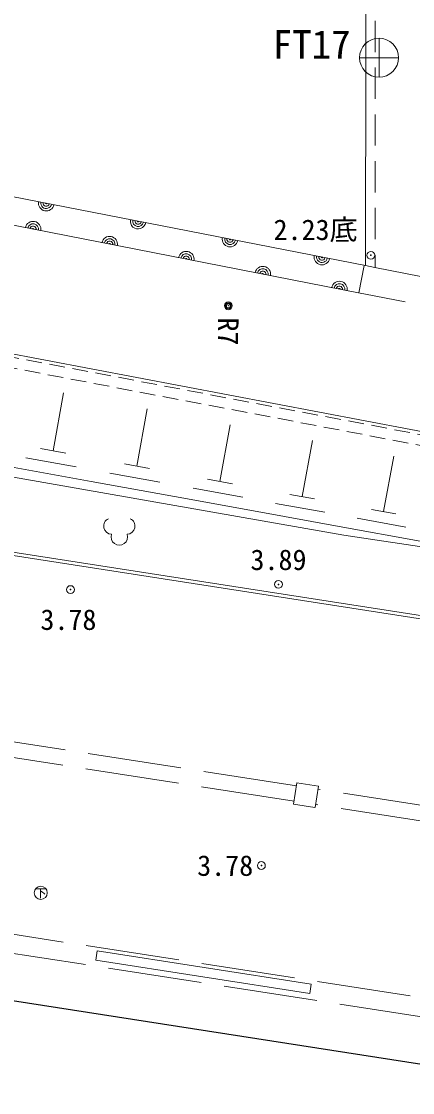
# Model space of a CAD drawing. Units: millimetres, scale not verified. Extents: x -75890393 to -75489893, y -146986278 to -146709278.
# Drawn here: x -75680944 to -75668415, y -146957932 to -146923597 of the extents above; entities that cross this region are included whole.
import ezdxf
from ezdxf.enums import TextEntityAlignment as Align

# ---------------------------------------------------------------- set-up
doc = ezdxf.new("R2010")
doc.units = ezdxf.units.MM
doc.header["$LTSCALE"] = 500
doc.header["$PDMODE"] = 32
doc.header["$PDSIZE"] = 250
for name, pattern in [('DASHED', [7.5, 6, -1.5]), ('USER3', [3, 2, -1]), ('USER4', [4, 3, -1]), ('USER7', [1.5, 1, -0.5])]:
    doc.linetypes.add(name, pattern=pattern)
for name, color, linetype, lineweight in [('S-SUV', 171, 'Continuous', 13), ('S-SUV-BMK', 1, 'Continuous', 13), ('S-SUV-SRVR', 4, 'Continuous', 13)]:
    doc.layers.add(name, color=color, linetype=linetype, lineweight=lineweight)
doc.styles.add('ＭＳ ゴシック', font='')
doc.styles.get('ＭＳ ゴシック').set_extended_font_data('MS Gothic')

msp = doc.modelspace()

# ---------------------------------------------------------------- linework, layer by layer
at = {"layer": 'S-SUV', "linetype": 'USER3'}
for p, q in [((-75669540.9, -146856077.1), (-75669616.9, -146931484.6)), ((-75669618.4, -146931484.1), (-75669918.9, -146931425.1)), ((-75669917.9, -146932342.1), (-75670091.9, -146932308.6))]:
    msp.add_line(p, q, dxfattribs=at)
at = {"layer": 'S-SUV'}
for p, q in [((-75708046.4, -146923959.1), (-75669918.9, -146931425.1)), ((-75670091.9, -146932308.6), (-75708226.9, -146924841.1))]:
    msp.add_line(p, q, dxfattribs=at)
at = {"layer": 'S-SUV', "color": 7}
for p, q in [((-75669966.6, -146931415.8), (-75670139, -146932298.9)), ((-75679931.3, -146937359), (-75679595.8, -146935505.8)), ((-75677245.2, -146937853.3), (-75676913.3, -146936019.7)), ((-75674585, -146938342.9), (-75674256.5, -146936528.7)), ((-75671950.3, -146938827.8), (-75671625.3, -146937032.8)), ((-75679526.2, -146937432.3), (-75680336.4, -146937285.6)), ((-75678715.2, -146938344.7), (-75681415.7, -146937855.8)), ((-75679188.2, -146937876.2), (-75680808.5, -146937582.9)), ((-75676844, -146937925.9), (-75677646.4, -146937780.7)), ((-75669340.9, -146939308), (-75669019.4, -146937532.1)), ((-75676509.2, -146938365.3), (-75678113.9, -146938074.8)), ((-75676040.7, -146938828.8), (-75678715.2, -146938344.7)), ((-75674187.6, -146938414.8), (-75674982.3, -146938271)), ((-75673391.9, -146939308.4), (-75676040.7, -146938828.8)), ((-75673856, -146938849.6), (-75675445.3, -146938561.9)), ((-75671556.8, -146938899), (-75672343.8, -146938756.6)), ((-75671228.3, -146939329.3), (-75672802.3, -146939044.3)), ((-75668951.2, -146939378.6), (-75669730.6, -146939237.5)), ((-75670768.6, -146939783.3), (-75673391.9, -146939308.4)), ((-75668625.8, -146939804.4), (-75670184.7, -146939522.1)), ((-75668170.5, -146940253.6), (-75670768.6, -146939783.3)), ((-75672119.5, -146947998.6), (-75672226.7, -146948688.4)), ((-75671432.6, -146948105.4), (-75672119.5, -146947998.6)), ((-75671432.6, -146948105.4), (-75671539.9, -146948795.2)), ((-75671545.7, -146948794.3), (-75672226.7, -146948688.4)), ((-75680487.5, -146951404), (-75680159.4, -146951404)), ((-75680335, -146951404), (-75680335, -146951698)), ((-75678517.7, -146953389.2), (-75678564.8, -146953691.5)), ((-75671657.9, -146954456.4), (-75678517.7, -146953389.2)), ((-75671704.9, -146954758.7), (-75678564.8, -146953691.5)), ((-75671657.9, -146954456.4), (-75671704.9, -146954758.7))]:
    msp.add_line(p, q, dxfattribs=at)
at = {"layer": 'S-SUV', "linetype": 'USER4'}
for p, q in [((-75669618.4, -146931484.1), (-75664711.9, -146932442.6)), ((-75664723.4, -146933356.1), (-75669917.9, -146932342.1))]:
    msp.add_line(p, q, dxfattribs=at)
at = {"layer": 'S-SUV', "color": 7, "linetype": 'DASHED'}
for p, q in [((-75672135, -146948098.4), (-75682064.8, -146946554.7)), ((-75615898.8, -146963621.5), (-75723315.3, -146946924)), ((-75672211.5, -146948590.9), (-75682141.4, -146947047.2)), ((-75660254.2, -146949945.4), (-75671448.2, -146948205.2)), ((-75660330.8, -146950437.9), (-75671524.7, -146948697.7))]:
    msp.add_line(p, q, dxfattribs=at)
at = {"layer": 'S-SUV', "color": 7, "lineweight": 25}
msp.add_line((-75718264.3, -146949212.2), (-75618974.8, -146964668.2), dxfattribs=at)
at = {"layer": 'S-SUV'}
msp.add_lwpolyline([(-75669851.9, -146856102.6), (-75669850.9, -146882513.6), (-75669924.9, -146931419.6)], dxfattribs=at)
at = {"layer": 'S-SUV', "color": 7, "linetype": 'USER7'}
for points in [[(-75576055.6, -146947992.5), (-75601741.9, -146946329.9), (-75667024.3, -146937055.8), (-75716780.9, -146927610.9), (-75725079.2, -146924329.9), (-75755688.8, -146919345.7), (-75802185.4, -146911791.6), (-75808541.5, -146909958.2)], [(-75579155.2, -146948132.6), (-75601776.8, -146946668.4), (-75667079.9, -146937391.4), (-75716875.9, -146927938.9), (-75725170.1, -146924659.6), (-75755743.4, -146919681.3), (-75802260, -146912123.9), (-75808640.8, -146910283.4)]]:
    msp.add_lwpolyline(points, dxfattribs=at)
at = {"layer": 'S-SUV', "color": 7}
for points in [[(-75579126.8, -146947693.5), (-75601731.6, -146946230.4), (-75667007.9, -146936957.2), (-75716752.9, -146927514.4), (-75725052.5, -146924233), (-75755672.8, -146919247), (-75802163.4, -146911693.9), (-75808512.2, -146909862.5)], [(-75583972.8, -146950912.6), (-75597908.2, -146949930.7), (-75600258.5, -146949712.3), (-75609721.1, -146948587), (-75624258.2, -146946515.3), (-75637148.5, -146944771.5), (-75643343.4, -146944013.1), (-75661633.9, -146941409.3), (-75670614.2, -146940067.5), (-75681625.6, -146938131.8), (-75687629.9, -146936895.2), (-75698215, -146935000.6), (-75705721.3, -146933728.8), (-75712580.9, -146932312.4), (-75713054.8, -146932187.8)], [(-75601883.5, -146983949.5), (-75597163.2, -146953791.1), (-75682318.4, -146940546.5)], [(-75601774.8, -146983966.5), (-75597037.5, -146953699.4), (-75682192.9, -146940454.7)]]:
    msp.add_lwpolyline(points, dxfattribs=at)
at = {"layer": 'S-SUV', "color": 7, "linetype": 'DASHED'}
msp.add_lwpolyline([(-75613433.1, -146966872.8), (-75612914.9, -146963482.2), (-75683255.9, -146952538.6)], dxfattribs=at)
at = {"layer": 'S-SUV', "color": 7}
msp.add_circle((-75680325.1, -146951529.1), 209.9, dxfattribs=at)
at = {"layer": 'S-SUV'}
for centre, radius, start, end in [((-75680150.4, -146929421.8), 250, 168.87033, 348.86955), ((-75680150.4, -146929421.8), 173.5, 168.88253, 348.883), ((-75680150.4, -146929421.8), 100, 168.91575, 348.91399), ((-75680150.4, -146929421.6), 25, 169.59229, 348.46538), ((-75677206.4, -146929998.3), 250, 168.86956, 348.87033), ((-75677206.4, -146929998.3), 173.5, 168.88329, 348.88224), ((-75680572.4, -146930256.1), 250, 348.93764, 168.93662), ((-75680572.4, -146930256), 173.5, 348.96296, 168.96296), ((-75680572.4, -146930256.1), 100, 349.0286, 169.02692), ((-75680572.4, -146930256.1), 25, 348.46538, 168.46538), ((-75677206.4, -146929998.3), 100, 168.91544, 348.91429), ((-75677206.4, -146929998.1), 25, 169.59229, 348.69007), ((-75678118.9, -146930736.6), 250, 348.93733, 168.93693), ((-75678118.9, -146930736.6), 173.5, 348.96332, 168.96259), ((-75678118.9, -146930736.6), 100, 349.02776, 168.7463), ((-75674262, -146930574.9), 250, 168.86984, 348.86984), ((-75674262, -146930574.9), 173.5, 168.88309, 348.882), ((-75674261.9, -146930574.6), 100, 169.08212, 348.74629), ((-75674261.9, -146930574.6), 25, 169.59229, 348.46538), ((-75678118.9, -146930736.6), 25, 349.59229, 168.46538), ((-75675665.4, -146931217.1), 250, 348.92612, 168.92612), ((-75675665.4, -146931216.9), 173.5, 348.88277, 168.88277), ((-75675665.4, -146931216.9), 100, 348.91541, 168.91433), ((-75675665.4, -146931217.1), 25, 349.59229, 168.46538), ((-75671318, -146931151.4), 250, 168.86984, 348.86984), ((-75671318, -146931151.4), 173.5, 168.88244, 348.88265), ((-75671317.9, -146931151.1), 100, 169.02776, 348.7463), ((-75671317.9, -146931151.1), 25, 169.59229, 348.46538), ((-75673211.9, -146931697.4), 250, 348.87028, 168.8696), ((-75673211.9, -146931697.4), 173.5, 348.88277, 168.88277), ((-75673211.9, -146931697.4), 100, 348.91495, 168.91479), ((-75673211.9, -146931697.6), 25, 349.59229, 168.69007), ((-75670758.9, -146932177.5), 250, 348.92612, 168.92612), ((-75670758.9, -146932177.8), 173.5, 348.88318, 168.88236), ((-75670758.9, -146932177.8), 100, 348.91532, 168.91441), ((-75670758.9, -146932177.6), 25, 348.46538, 169.59229)]:
    msp.add_arc(centre, radius, start, end, dxfattribs=at)
at = {"layer": 'S-SUV', "color": 7}
for centre, radius, start, end in [((-75678044.6, -146939773.5), 262.8, 115.34618, 267.27369), ((-75677569.6, -146939773.5), 262.8, 272.72631, 64.65382), ((-75677807.1, -146940121.5), 264.2, 161.11931, 18.88069), ((-75680555.7, -146951934.8), 514.6, 45.2579, 64.60125)]:
    msp.add_arc(centre, radius, start, end, dxfattribs=at)
at = {"layer": 'S-SUV-BMK'}
for radius in [125, 93.8, 62.5]:
    msp.add_circle((-75674317.7, -146932711.3), radius, dxfattribs=at)
msp.add_point((-75674317.7, -146932711.3), dxfattribs=at)
at = {"layer": 'S-SUV-SRVR', "color": 6}
for p, q in [((-75669488.2, -146925384.9), (-75669488.2, -146924134.9)), ((-75670113.2, -146924759.9), (-75668863.2, -146924759.9))]:
    msp.add_line(p, q, dxfattribs=at)
msp.add_circle((-75669488.2, -146924759.9), 625, dxfattribs=at)
at = {"layer": 'S-SUV-SRVR'}
for centre, radius in [((-75669750.5, -146931092.4), 12.5), ((-75669750.5, -146931092.4), 12.5), ((-75669750.5, -146931092.4), 9.38), ((-75669750.5, -146931092.4), 6.25), ((-75672710.5, -146941642.3), 12.5), ((-75672710.5, -146941642.3), 12.5), ((-75672710.5, -146941642.3), 9.38), ((-75672710.5, -146941642.3), 6.25), ((-75679373.1, -146941808.8), 12.5), ((-75679373.1, -146941808.8), 12.5), ((-75679373.1, -146941808.8), 9.38), ((-75679373.1, -146941808.8), 6.25), ((-75673256.6, -146950654.9), 12.5), ((-75673256.6, -146950654.9), 12.5), ((-75673256.6, -146950654.9), 9.38), ((-75673256.6, -146950654.9), 6.25)]:
    msp.add_circle(centre, radius, dxfattribs=at)
for p in [(-75669750.5, -146931092.4), (-75672710.5, -146941642.3), (-75679373.1, -146941808.8), (-75673256.6, -146950654.9)]:
    msp.add_point(p, dxfattribs=at)

# ---------------------------------------------------------------- texts
at = {"layer": 'S-SUV-BMK', "style": 'ＭＳ ゴシック'}
msp.add_text('R7', height=659.8, rotation=269.895, dxfattribs=at).set_placement((-75674318.3, -146933086.3), align=Align.MIDDLE_LEFT)
at = {"layer": 'S-SUV-SRVR', "color": 6, "style": 'ＭＳ ゴシック'}
msp.add_text('FT17', height=916.4, dxfattribs=at).set_placement((-75671648.7, -146925068.1), align=Align.BOTTOM_CENTER)
at = {"layer": 'S-SUV-SRVR', "style": 'ＭＳ ゴシック'}
for s, p in [('2.23底', (-75670173.4, -146930274)), ('3.78', (-75673519.1, -146950654.9))]:
    msp.add_text(s, height=659.8, dxfattribs=at).set_placement(p, align=Align.MIDDLE_RIGHT)
msp.add_text('3.89', height=659.8, dxfattribs=at).set_placement((-75672710.5, -146941379.8), align=Align.BOTTOM_CENTER)
msp.add_text('3.78', height=659.8, dxfattribs=at).set_placement((-75678541.6, -146943299.5), align=Align.BOTTOM_RIGHT)

doc.saveas('drawing.dxf')
